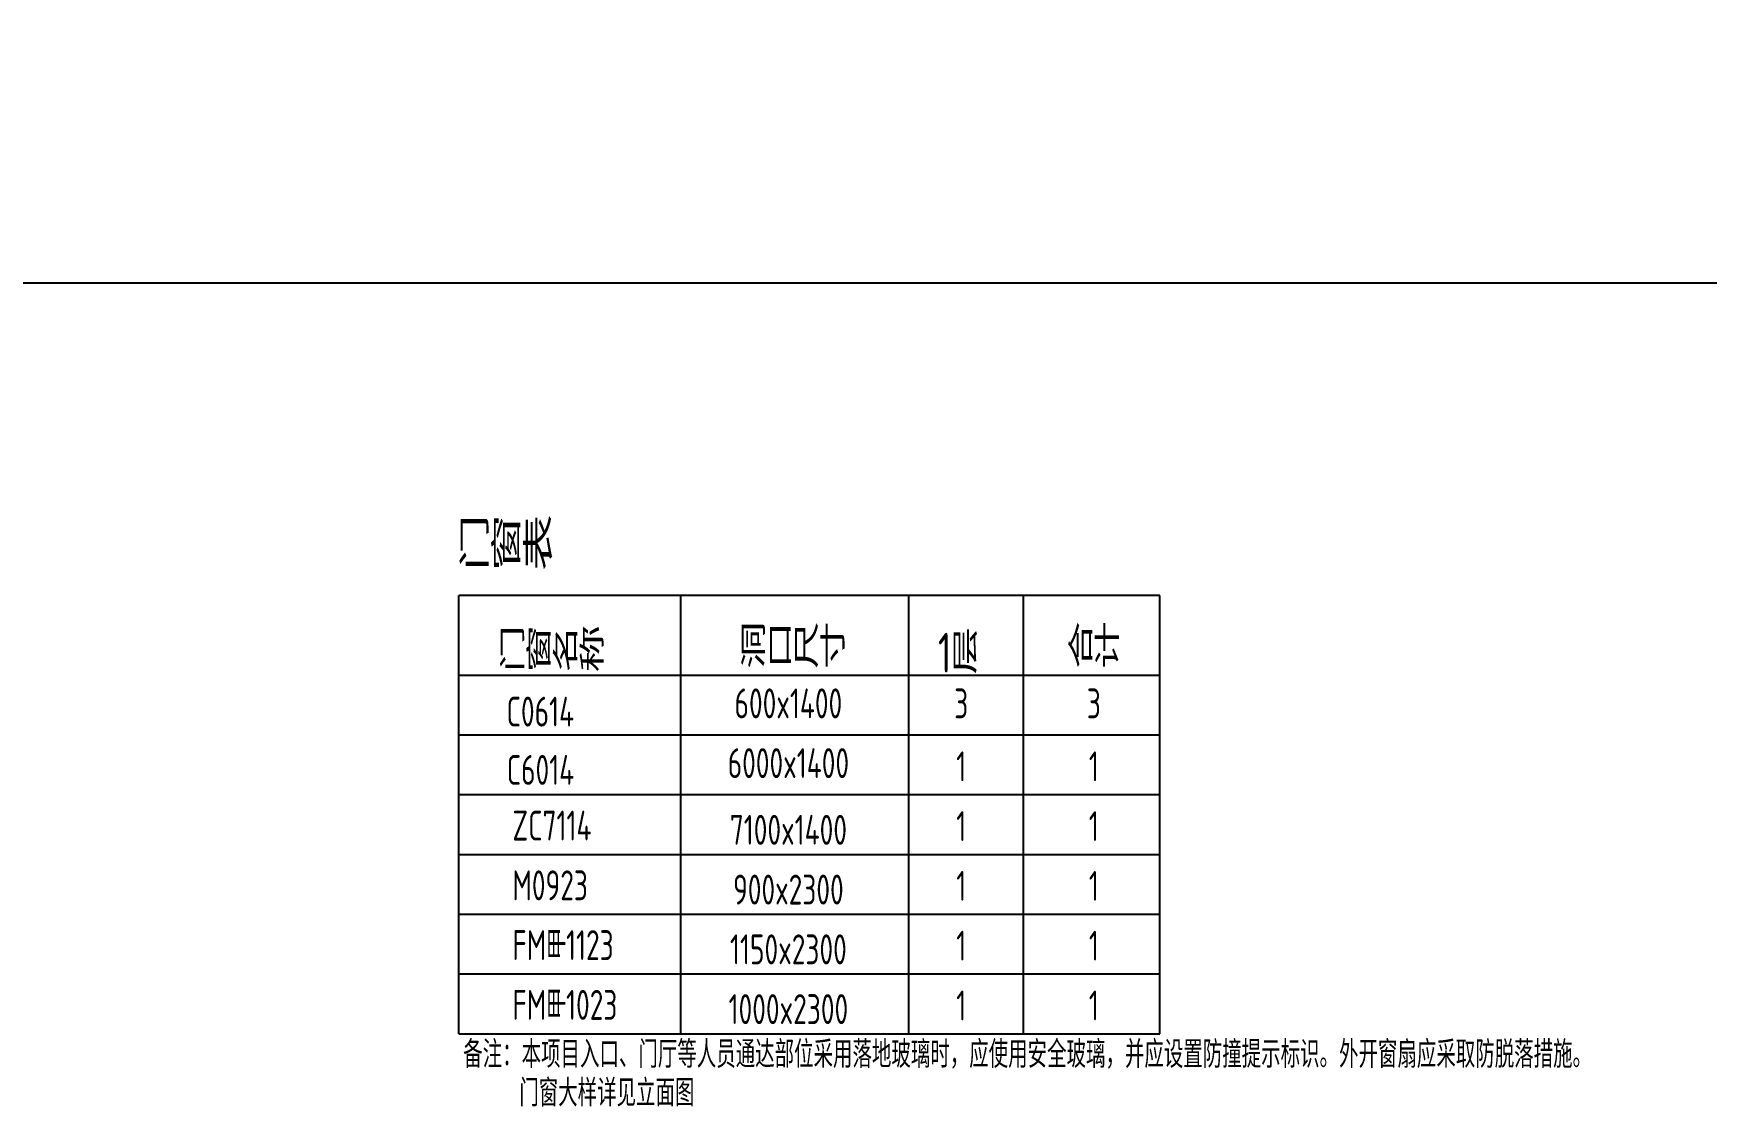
# Model space of a CAD drawing. Extents: x -4210259 to 293730, y -7499 to 868879.
# Drawn here: x -2301928 to -2288495, y 505799 to 514416 of the extents above; entities that cross this region are included whole.
import ezdxf
from ezdxf.enums import TextEntityAlignment as Align

# ---------------------------------------------------------------- set-up
doc = ezdxf.new("R2010")
doc.units = 0
doc.header["$LTSCALE"] = 1000
doc.header["$MEASUREMENT"] = 0
for name, color, linetype in [('A-CURTAIN', 134, 'Continuous'), ('A-LIN-V', 9, 'Continuous'), ('A-TEXT', 61, 'Continuous'), ('DIM_SYMB', 3, 'Continuous')]:
    doc.layers.add(name, color=color, linetype=linetype)
doc.styles.add('EXPO2012', font='@TSSDENG', dxfattribs={"width": 0.7, "bigfont": '@TSSDCHN'})
doc.styles.get("Standard").update_dxf_attribs({"font": 'gbenor.shx', "bigfont": 'gbcbig.shx'})

msp = doc.modelspace()

# ---------------------------------------------------------------- linework, layer by layer
at = {"layer": 'A-CURTAIN'}
for p, q in [((-2298513.6, 506383.4), (-2298513.6, 509903.4)), ((-2292884.4, 509903.4), (-2298513.6, 509903.4)), ((-2296731, 506383.4), (-2296731, 509903.4)), ((-2294899.2, 506383.4), (-2294899.2, 509903.4)), ((-2293979.2, 506383.4), (-2293979.2, 509903.4)), ((-2292884.4, 506383.4), (-2292884.4, 509903.4)), ((-2298513.6, 509263.4), (-2292884.4, 509263.4)), ((-2298513.6, 508783.4), (-2292884.4, 508783.4)), ((-2298513.6, 508303.4), (-2292884.4, 508303.4)), ((-2298513.6, 507823.4), (-2292884.4, 507823.4)), ((-2298513.6, 507343.4), (-2292884.4, 507343.4)), ((-2298513.6, 506863.4), (-2292884.4, 506863.4)), ((-2298513.6, 506383.4), (-2292884.4, 506383.4))]:
    msp.add_line(p, q, dxfattribs=at)
at = {"layer": 'A-LIN-V'}
msp.add_lwpolyline([(-2327650, 526270), (-2279870, 526270), (-2279870, 512410), (-2327650, 512410)], close=True, dxfattribs=at)

# ---------------------------------------------------------------- texts
at = {"layer": 'A-TEXT', "style": 'EXPO2012', "width": 0.7}
for s, p in [('门窗名称', (-2297766, 509459.3)), ('洞口尺寸', (-2295832.6, 509487.6)), ('1层', (-2294505.4, 509443.2)), ('合计', (-2293416.2, 509488.1))]:
    msp.add_text(s, height=320, dxfattribs=at).set_placement(p, align=Align.MIDDLE_CENTER)
at = {"layer": 'A-TEXT', "color": 2, "ltscale": 100, "style": 'EXPO2012', "width": 0.7}
for s, p in [('600x1400', (-2295866.5, 509036.3)), ('3', (-2294478.7, 509036.3)), ('3', (-2293414, 509036.3)), ('6000x1400', (-2295866.5, 508556.3)), ('1', (-2294478.7, 508530.7)), ('1', (-2293414, 508530.7)), ('1', (-2294478.7, 508050.7)), ('1', (-2293414, 508050.7)), ('7100x1400', (-2295866.5, 508021.1)), ('900x2300', (-2295866.5, 507541.1)), ('1', (-2294478.7, 507570.7)), ('1', (-2293414, 507570.7)), ('1150x2300', (-2295866.5, 507061.1)), ('1', (-2294478.7, 507090.7)), ('1', (-2293414, 507090.7)), ('1000x2300', (-2295866.5, 506581.1)), ('1', (-2294478.7, 506610.7)), ('1', (-2293414, 506610.7))]:
    msp.add_text(s, height=240, dxfattribs=at).set_placement(p, align=Align.MIDDLE_CENTER)
at = {"layer": 'A-TEXT', "ltscale": 100, "style": 'EXPO2012', "width": 0.7}
for s, p in [('C0614', (-2298128.8, 508850.2)), ('C6014', (-2298127.8, 508382.2)), ('ZC7114', (-2298082.3, 507935.1)), ('M0923', (-2298082.3, 507455.1)), ('FM甲1123', (-2298082.3, 506975.1)), ('FM甲1023', (-2298082.3, 506495.1))]:
    msp.add_text(s, height=240, dxfattribs=at).set_placement(p)
at = {"layer": 'A-TEXT', "ltscale": 100, "insert": (-2298135.4, 510306.2), "char_height": 384, "width": 11520, "attachment_point": 5, "style": 'EXPO2012'}
msp.add_mtext('门窗表', dxfattribs=at)
at = {"layer": 'DIM_SYMB', "color": 7}
for s, height, p in [('备注：本项目入口、门厅等人员通达部位采用落地玻璃时，应使用安全玻璃，并应设置防撞提示标识。外开窗扇应采取防脱落措施。', 217.021, (-2298477.1, 506109.5)), ('门窗大样详见立面图', 217.02, (-2298027.1, 505799.5))]:
    msp.add_text(s, height=height, dxfattribs=at).set_placement(p)

doc.saveas('drawing.dxf')
